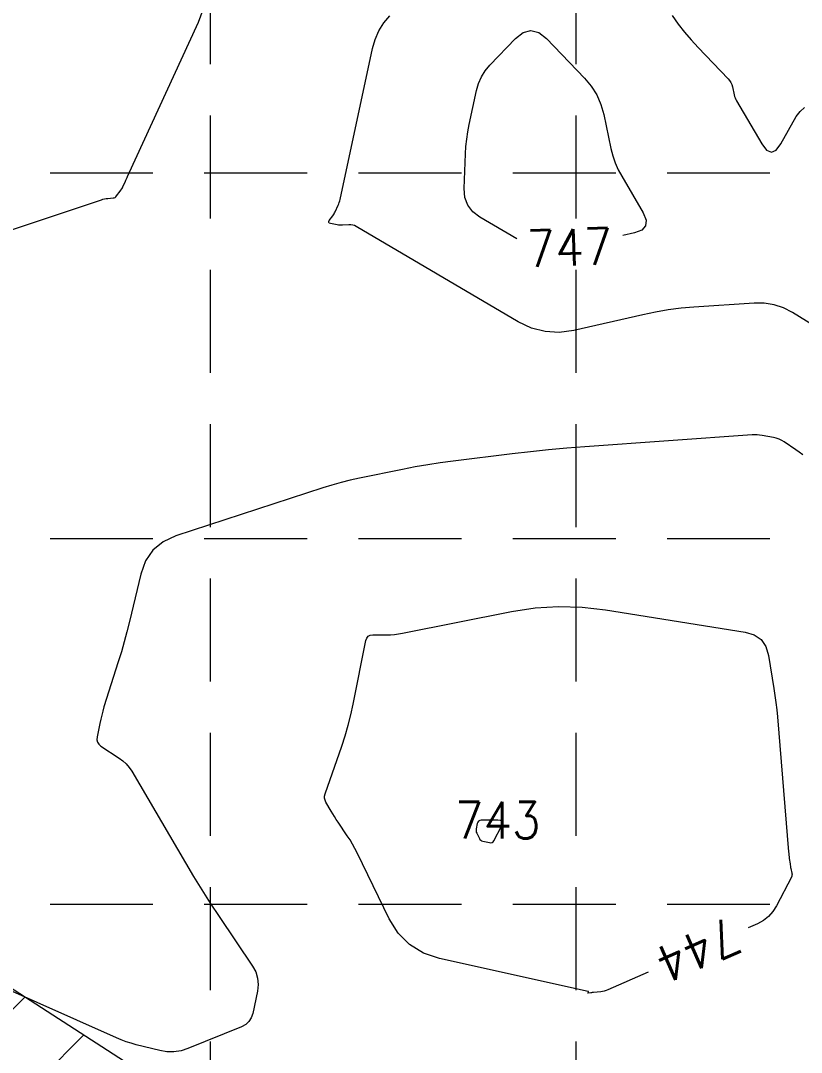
# Model space of a CAD drawing. Header units: feet. Extents: x 46644 to 49208, y 46045 to 47649.
# Drawn here: x 47425.1 to 47510.5, y 46390.7 to 46503.5 of the extents above; entities that cross this region are included whole.
import ezdxf
from ezdxf.enums import TextEntityAlignment as Align

# ---------------------------------------------------------------- set-up
doc = ezdxf.new("R2010")
doc.units = ezdxf.units.FT
doc.header["$MEASUREMENT"] = 0
doc.linetypes.add('DGN Style 3', pattern=[33.544038, 23.960027, -9.584011])
doc.linetypes.add('HIDDEN', pattern=[0.375, 0.25, -0.125])
for name, color, linetype, lineweight in [('EC', 35, 'Continuous', 0), ('Level 15', 1, 'Continuous', 0), ('WATER', 5, 'Continuous', 0)]:
    doc.layers.add(name, color=color, linetype=linetype, lineweight=lineweight)
doc.layers.add('GRID', color=254, linetype='HIDDEN')
doc.styles.add('Style-STANDARD', font='STANDARD.shx')

msp = doc.modelspace()

# ---------------------------------------------------------------- hatches: boundary and pattern name
at = {"layer": 'WATER', "linetype": 'Continuous', "lineweight": 0}
h = msp.add_hatch(dxfattribs=at)
h.set_pattern_fill('ANSI31', color=5, scale=60, style=0)
h.paths.add_polyline_path([(48629.77, 46329.87), (48596.32, 46378.16), (48519.78, 46382.62), (48424.65, 46369.25), (48315.4, 46360.33), (48151.38, 46359.72), (48117.82, 46367.08), (48083.44, 46350.31), (48063.38, 46344.17), (48022.45, 46343.76), (47970.79, 46345.29), (47909.81, 46340.79), (47832.98, 46331.83), (47785.1, 46328.51), (47682.89, 46315.66), (47602.11, 46320.65), (47487.5, 46356.66), (47364.2, 46436.32), (47309.48, 46412.88), (47202.47, 46323.17), (47211.19, 46318.58), (47202.93, 46315.83), (47213.94, 46313.54), (47207.52, 46309.41), (47312.93, 46404.75), (47361.71, 46423.58), (47496.18, 46347.12), (47602.62, 46314.56), (47679.02, 46309.52), (47740.12, 46313.78), (47833.87, 46324.3), (47878.73, 46331.53), (47970.78, 46339.89), (48046.54, 46335.88), (48065.49, 46335.63), (48096.83, 46350.78), (48119.82, 46356.85), (48176.25, 46350.54), (48298.04, 46354.08), (48404.55, 46360.41), (48522.91, 46374.82), (48593.15, 46371.79), (48632.07, 46317.74), (48628.78, 46325.57), (48634.34, 46324.31)])

# ---------------------------------------------------------------- linework, layer by layer
at = {"layer": 'EC', "color": 35, "linetype": 'DGN Style 3', "lineweight": 0}
for p, q in [((47444.55, 46503.32), (47445.05, 46504.69)), ((47436.78, 46486.43), (47444.55, 46503.32)), ((47464.26, 46502.36), (47464.8, 46503.22)), ((47464.8, 46503.22), (47465.47, 46504.02)), ((47496.34, 46504.03), (47497, 46503.11)), ((47463.85, 46501.42), (47464.26, 46502.36)), ((47479.22, 46501.53), (47480.06, 46502.19)), ((47480.06, 46502.19), (47480.9, 46502.41)), ((47480.9, 46502.41), (47481.75, 46502.19)), ((47481.75, 46502.19), (47482.59, 46501.53)), ((47497, 46503.11), (47497.69, 46502.23)), ((47497.69, 46502.23), (47498.42, 46501.37)), ((47463.56, 46500.42), (47463.85, 46501.42)), ((47476.42, 46498.62), (47479.22, 46501.53)), ((47482.59, 46501.53), (47486.77, 46497.19)), ((47498.42, 46501.37), (47499.19, 46500.54)), ((47460.03, 46483.93), (47463.56, 46500.42)), ((47499.19, 46500.54), (47502.48, 46497.12)), ((47475.49, 46497.34), (47475.9, 46498)), ((47475.9, 46498), (47476.42, 46498.62)), ((47474.95, 46495.85), (47475.17, 46496.62)), ((47475.17, 46496.62), (47475.49, 46497.34)), ((47486.77, 46497.19), (47487.51, 46496.31)), ((47502.48, 46497.12), (47502.64, 46496.93)), ((47502.64, 46496.93), (47502.78, 46496.71)), ((47502.78, 46496.71), (47502.88, 46496.48)), ((47502.88, 46496.48), (47502.95, 46496.23)), ((47474.15, 46492.13), (47474.95, 46495.85)), ((47487.51, 46496.31), (47488.11, 46495.35)), ((47488.11, 46495.35), (47488.56, 46494.32)), ((47502.95, 46496.23), (47503.13, 46495.38)), ((47503.13, 46495.38), (47503.18, 46495.2)), ((47488.56, 46494.32), (47488.87, 46493.21)), ((47503.18, 46495.2), (47503.23, 46495.03)), ((47503.23, 46495.03), (47503.31, 46494.86)), ((47503.31, 46494.86), (47503.39, 46494.7)), ((47503.39, 46494.7), (47506.15, 46489.99)), ((47488.87, 46493.21), (47489.66, 46489.48)), ((47509.93, 46492.99), (47510.34, 46493.56)), ((47510.34, 46493.56), (47510.84, 46493.99)), ((47474, 46491.33), (47474.15, 46492.13)), ((47508.25, 46490.01), (47509.93, 46492.99)), ((47473.88, 46490.53), (47474, 46491.33)), ((47473.75, 46488.92), (47473.8, 46489.73)), ((47473.8, 46489.73), (47473.88, 46490.53)), ((47506.15, 46489.99), (47506.68, 46489.31)), ((47507.73, 46489.32), (47508.25, 46490.01)), ((47473.6, 46485.13), (47473.75, 46488.92)), ((47489.66, 46489.48), (47489.86, 46488.69)), ((47489.86, 46488.69), (47490.12, 46487.92)), ((47506.68, 46489.31), (47507.21, 46489.09)), ((47507.21, 46489.09), (47507.73, 46489.32)), ((47490.12, 46487.92), (47490.44, 46487.18)), ((47436.66, 46486.18), (47436.72, 46486.31)), ((47436.72, 46486.31), (47436.78, 46486.43)), ((47490.44, 46487.18), (47490.83, 46486.46)), ((47490.83, 46486.46), (47493.18, 46482.45)), ((47436.14, 46485.07), (47436.21, 46485.2)), ((47436.21, 46485.2), (47436.27, 46485.32)), ((47436.27, 46485.32), (47436.54, 46485.92)), ((47436.54, 46485.92), (47436.6, 46486.05)), ((47436.6, 46486.05), (47436.66, 46486.18)), ((47473.68, 46484.15), (47473.6, 46485.13)), ((47434.09, 46483.95), (47434.26, 46483.99)), ((47434.26, 46483.99), (47434.44, 46484.02)), ((47434.44, 46484.02), (47434.61, 46484.04)), ((47434.61, 46484.04), (47435.19, 46484.09)), ((47435.19, 46484.09), (47435.3, 46484.11)), ((47435.3, 46484.11), (47435.41, 46484.15)), ((47435.41, 46484.15), (47435.5, 46484.22)), ((47435.5, 46484.22), (47435.58, 46484.31)), ((47435.58, 46484.31), (47435.98, 46484.84)), ((47435.98, 46484.84), (47436.06, 46484.95)), ((47436.06, 46484.95), (47436.14, 46485.07)), ((47473.99, 46483.3), (47473.68, 46484.15)), ((47417.5, 46478.41), (47433.92, 46483.9)), ((47433.92, 46483.9), (47434.09, 46483.95)), ((47459.49, 46482.58), (47459.82, 46483.3)), ((47459.82, 46483.3), (47459.89, 46483.45)), ((47459.89, 46483.45), (47459.94, 46483.61)), ((47459.94, 46483.61), (47459.99, 46483.77)), ((47459.99, 46483.77), (47460.03, 46483.93)), ((47474.54, 46482.58), (47473.99, 46483.3)), ((47458.84, 46481.62), (47459.22, 46482.12)), ((47459.22, 46482.12), (47459.3, 46482.23)), ((47459.3, 46482.23), (47459.37, 46482.34)), ((47459.37, 46482.34), (47459.43, 46482.46)), ((47459.43, 46482.46), (47459.49, 46482.58)), ((47475.33, 46481.98), (47474.54, 46482.58)), ((47479.35, 46479.61), (47475.33, 46481.98)), ((47493.18, 46482.45), (47493.5, 46481.67)), ((47458.78, 46481.5), (47458.84, 46481.62)), ((47458.78, 46481.41), (47458.78, 46481.5)), ((47458.84, 46481.34), (47458.78, 46481.41)), ((47458.97, 46481.3), (47458.84, 46481.34)), ((47459.7, 46481.15), (47458.97, 46481.3)), ((47459.85, 46481.12), (47459.7, 46481.15)), ((47460, 46481.11), (47459.85, 46481.12)), ((47460.15, 46481.1), (47460, 46481.11)), ((47460.3, 46481.11), (47460.15, 46481.1)), ((47460.99, 46481.16), (47460.3, 46481.11)), ((47461.2, 46481.16), (47460.99, 46481.16)), ((47461.41, 46481.13), (47461.2, 46481.16)), ((47461.6, 46481.07), (47461.41, 46481.13)), ((47461.79, 46480.97), (47461.6, 46481.07)), ((47479.49, 46470.55), (47461.79, 46480.97)), ((47493.45, 46481.04), (47493.03, 46480.58)), ((47493.5, 46481.67), (47493.45, 46481.04)), ((47492.24, 46480.28), (47490.97, 46480)), ((47493.03, 46480.58), (47492.24, 46480.28)), ((47494.53, 46471.6), (47493.15, 46471.32)), ((47495.92, 46471.84), (47494.53, 46471.6)), ((47497.32, 46472.02), (47495.92, 46471.84)), ((47498.73, 46472.14), (47497.32, 46472.02)), ((47505.31, 46472.6), (47498.73, 46472.14)), ((47506.43, 46472.6), (47505.31, 46472.6)), ((47507.5, 46472.42), (47506.43, 46472.6)), ((47508.53, 46472.08), (47507.5, 46472.42)), ((47509.52, 46471.56), (47508.53, 46472.08)), ((47480.95, 46469.86), (47479.49, 46470.55)), ((47493.15, 46471.32), (47485.59, 46469.6)), ((47514.03, 46468.74), (47509.52, 46471.56)), ((47482.45, 46469.47), (47480.95, 46469.86)), ((47484, 46469.39), (47482.45, 46469.47)), ((47485.59, 46469.6), (47484, 46469.39)), ((47505.1, 46458.17), (47486.81, 46456.87)), ((47505.37, 46458.18), (47505.1, 46458.17)), ((47505.64, 46458.18), (47505.37, 46458.18)), ((47505.91, 46458.16), (47505.64, 46458.18)), ((47506.18, 46458.11), (47505.91, 46458.16)), ((47507.43, 46457.89), (47506.18, 46458.11)), ((47507.74, 46457.81), (47507.43, 46457.89)), ((47508.05, 46457.71), (47507.74, 46457.81)), ((47508.33, 46457.57), (47508.05, 46457.71)), ((47508.61, 46457.41), (47508.33, 46457.57)), ((47509.87, 46456.55), (47508.61, 46457.41)), ((47478.86, 46456.1), (47472.38, 46455.31)), ((47480.84, 46456.33), (47478.86, 46456.1)), ((47482.83, 46456.54), (47480.84, 46456.33)), ((47484.82, 46456.72), (47482.83, 46456.54)), ((47486.81, 46456.87), (47484.82, 46456.72)), ((47510.25, 46456.29), (47509.87, 46456.55)), ((47510.63, 46456.01), (47510.25, 46456.29)), ((47468.24, 46454.68), (47466.86, 46454.41)), ((47469.61, 46454.92), (47468.24, 46454.68)), ((47470.99, 46455.13), (47469.61, 46454.92)), ((47472.38, 46455.31), (47470.99, 46455.13)), ((47466.86, 46454.41), (47462.14, 46453.45)), ((47458.15, 46452.39), (47442.07, 46447.14)), ((47459.13, 46452.7), (47458.15, 46452.39)), ((47460.13, 46452.98), (47459.13, 46452.7)), ((47461.13, 46453.23), (47460.13, 46452.98)), ((47462.14, 46453.45), (47461.13, 46453.23)), ((47442.07, 46447.14), (47440.67, 46446.5)), ((47440.67, 46446.5), (47439.56, 46445.59)), ((47439.56, 46445.59), (47438.74, 46444.41)), ((47438.74, 46444.41), (47438.22, 46442.95)), ((47438.22, 46442.95), (47436.99, 46437.77)), ((47466.86, 46436.5), (47478.79, 46438.87)), ((47478.79, 46438.87), (47481.35, 46439.26)), ((47481.35, 46439.26), (47483.92, 46439.42)), ((47483.92, 46439.42), (47486.49, 46439.35)), ((47486.49, 46439.35), (47489.06, 46439.06)), ((47489.06, 46439.06), (47504.33, 46436.62)), ((47436.99, 46437.77), (47436.71, 46436.66)), ((47436.71, 46436.66), (47436.42, 46435.56)), ((47504.33, 46436.62), (47505.32, 46436.33)), ((47436.42, 46435.56), (47436.1, 46434.46)), ((47461.46, 46428.74), (47462.85, 46435.7)), ((47462.85, 46435.7), (47462.95, 46435.97)), ((47462.95, 46435.97), (47463.1, 46436.16)), ((47463.1, 46436.16), (47463.32, 46436.28)), ((47463.32, 46436.28), (47463.61, 46436.32)), ((47463.61, 46436.32), (47465.08, 46436.32)), ((47465.08, 46436.32), (47465.53, 46436.33)), ((47465.53, 46436.33), (47465.97, 46436.37)), ((47465.97, 46436.37), (47466.42, 46436.42)), ((47466.42, 46436.42), (47466.86, 46436.5)), ((47505.32, 46436.33), (47506.07, 46435.8)), ((47506.07, 46435.8), (47506.6, 46435.05)), ((47436.1, 46434.46), (47435.77, 46433.37)), ((47506.6, 46435.05), (47506.9, 46434.06)), ((47435.77, 46433.37), (47434.2, 46428.43)), ((47506.9, 46434.06), (47507.48, 46430.46)), ((47507.48, 46430.46), (47507.6, 46429.68)), ((47461.21, 46427.58), (47461.46, 46428.74)), ((47507.6, 46429.68), (47507.7, 46428.91)), ((47507.7, 46428.91), (47507.79, 46428.13)), ((47434.07, 46427.98), (47433.95, 46427.54)), ((47434.2, 46428.43), (47434.07, 46427.98)), ((47460.92, 46426.43), (47461.21, 46427.58)), ((47507.79, 46428.13), (47507.86, 46427.35)), ((47433.74, 46426.63), (47433.45, 46425.15)), ((47433.84, 46427.09), (47433.74, 46426.63)), ((47433.95, 46427.54), (47433.84, 46427.09)), ((47507.86, 46427.35), (47509.08, 46412.6)), ((47460.58, 46425.29), (47460.92, 46426.43)), ((47433.45, 46425.15), (47433.43, 46424.85)), ((47433.43, 46424.85), (47433.49, 46424.58)), ((47433.49, 46424.58), (47433.64, 46424.35)), ((47433.64, 46424.35), (47433.87, 46424.15)), ((47460.21, 46424.16), (47460.58, 46425.29)), ((47433.87, 46424.15), (47435.86, 46422.84)), ((47458.39, 46418.92), (47460.21, 46424.16)), ((47435.86, 46422.84), (47436.27, 46422.54)), ((47436.27, 46422.54), (47436.63, 46422.2)), ((47436.63, 46422.2), (47436.96, 46421.82)), ((47436.96, 46421.82), (47437.24, 46421.4)), ((47437.24, 46421.4), (47443.1, 46411.39)), ((47458.33, 46418.46), (47458.34, 46418.69)), ((47458.34, 46418.69), (47458.39, 46418.92)), ((47458.38, 46418.24), (47458.33, 46418.46)), ((47458.48, 46418.03), (47458.38, 46418.24)), ((47459.06, 46417.04), (47458.48, 46418.03)), ((47459.24, 46416.73), (47459.06, 46417.04)), ((47459.42, 46416.44), (47459.24, 46416.73)), ((47459.61, 46416.14), (47459.42, 46416.44)), ((47459.81, 46415.85), (47459.61, 46416.14)), ((47460.82, 46414.34), (47459.81, 46415.85)), ((47475.04, 46415.69), (47474.92, 46415.11)), ((47475.09, 46415.85), (47475.04, 46415.69)), ((47475.18, 46415.96), (47475.09, 46415.85)), ((47475.31, 46416.03), (47475.18, 46415.96)), ((47475.47, 46416.05), (47475.31, 46416.03)), ((47477.27, 46416.05), (47475.47, 46416.05)), ((47476.85, 46413.81), (47477.68, 46415.38)), ((47477.58, 46416.01), (47477.27, 46416.05)), ((47477.75, 46415.89), (47477.58, 46416.01)), ((47477.68, 46415.38), (47477.78, 46415.68)), ((47477.78, 46415.68), (47477.75, 46415.89)), ((47461.12, 46413.89), (47460.82, 46414.34)), ((47474.92, 46415.11), (47474.9, 46414.98)), ((47474.9, 46414.98), (47474.91, 46414.86)), ((47474.91, 46414.86), (47474.93, 46414.74)), ((47474.93, 46414.74), (47474.98, 46414.63)), ((47474.98, 46414.63), (47475.26, 46414.06)), ((47475.26, 46414.06), (47475.32, 46413.95)), ((47461.39, 46413.43), (47461.12, 46413.89)), ((47461.65, 46412.96), (47461.39, 46413.43)), ((47461.9, 46412.48), (47461.65, 46412.96)), ((47475.32, 46413.95), (47475.41, 46413.87)), ((47475.41, 46413.87), (47475.51, 46413.8)), ((47475.51, 46413.8), (47475.64, 46413.76)), ((47475.64, 46413.76), (47476.38, 46413.6)), ((47476.38, 46413.6), (47476.53, 46413.58)), ((47476.53, 46413.58), (47476.66, 46413.61)), ((47476.66, 46413.61), (47476.77, 46413.69)), ((47476.77, 46413.69), (47476.85, 46413.81)), ((47465.4, 46405.28), (47461.9, 46412.48)), ((47509.08, 46412.6), (47509.1, 46412.42)), ((47509.1, 46412.42), (47509.12, 46412.23)), ((47509.12, 46412.23), (47509.14, 46412.05)), ((47509.14, 46412.05), (47509.16, 46411.87)), ((47509.16, 46411.87), (47509.25, 46411.27)), ((47443.1, 46411.39), (47443.99, 46409.9)), ((47509.25, 46411.27), (47509.26, 46411.15)), ((47509.26, 46411.15), (47509.29, 46411.02)), ((47509.29, 46411.02), (47509.31, 46410.89)), ((47509.31, 46410.89), (47509.33, 46410.77)), ((47509.33, 46410.77), (47509.44, 46410.25)), ((47443.99, 46409.9), (47444.9, 46408.43)), ((47509.39, 46409.83), (47507.77, 46406.69)), ((47509.43, 46409.93), (47509.39, 46409.83)), ((47509.45, 46410.03), (47509.43, 46409.93)), ((47509.44, 46410.25), (47509.46, 46410.14)), ((47509.46, 46410.14), (47509.45, 46410.03)), ((47444.9, 46408.43), (47445.83, 46406.97)), ((47445.83, 46406.97), (47446.79, 46405.53)), ((47507.77, 46406.69), (47507.37, 46406.06)), ((47446.79, 46405.53), (47450.46, 46400.09)), ((47466.38, 46403.7), (47465.4, 46405.28)), ((47506.33, 46405.09), (47505.68, 46404.73)), ((47506.9, 46405.53), (47506.33, 46405.09)), ((47507.37, 46406.06), (47506.9, 46405.53)), ((47505.68, 46404.73), (47504.68, 46404.29)), ((47467.63, 46402.44), (47466.38, 46403.7)), ((47469.14, 46401.52), (47467.63, 46402.44)), ((47470.9, 46400.93), (47469.14, 46401.52)), ((47487.17, 46397.3), (47470.9, 46400.93)), ((47450.46, 46400.09), (47450.81, 46399.45)), ((47450.81, 46399.45), (47451.01, 46398.78)), ((47493.71, 46399.44), (47489.31, 46397.5)), ((47435.56, 46392.25), (47420.04, 46399.17)), ((47451.01, 46398.78), (47451.08, 46398.08)), ((47450.99, 46397.35), (47450.47, 46394.92)), ((47451.08, 46398.08), (47450.99, 46397.35)), ((47487.14, 46397.16), (47487.15, 46397.18)), ((47487.14, 46397.14), (47487.14, 46397.16)), ((47487.16, 46397.13), (47487.14, 46397.14)), ((47487.15, 46397.18), (47487.19, 46397.26)), ((47487.18, 46397.13), (47487.16, 46397.13)), ((47487.19, 46397.3), (47487.17, 46397.3)), ((47487.45, 46397.17), (47487.18, 46397.13)), ((47487.2, 46397.29), (47487.19, 46397.3)), ((47487.19, 46397.26), (47487.2, 46397.27)), ((47487.2, 46397.27), (47487.2, 46397.29)), ((47487.53, 46397.18), (47487.45, 46397.17)), ((47487.6, 46397.19), (47487.53, 46397.18)), ((47487.67, 46397.2), (47487.6, 46397.19)), ((47487.74, 46397.2), (47487.67, 46397.2)), ((47488.54, 46397.29), (47487.74, 46397.2)), ((47488.74, 46397.32), (47488.54, 46397.29)), ((47488.93, 46397.37), (47488.74, 46397.32)), ((47489.12, 46397.43), (47488.93, 46397.37)), ((47489.31, 46397.5), (47489.12, 46397.43)), ((47450.47, 46394.92), (47450.31, 46394.44)), ((47450.06, 46394.04), (47449.71, 46393.71)), ((47450.31, 46394.44), (47450.06, 46394.04)), ((47449.26, 46393.47), (47443.39, 46391.07)), ((47449.71, 46393.71), (47449.26, 46393.47)), ((47436.08, 46392.03), (47435.56, 46392.25)), ((47436.62, 46391.83), (47436.08, 46392.03)), ((47437.16, 46391.66), (47436.62, 46391.83)), ((47437.71, 46391.5), (47437.16, 46391.66)), ((47440.3, 46390.85), (47437.71, 46391.5)), ((47441.08, 46390.72), (47440.3, 46390.85)), ((47441.86, 46390.71), (47441.08, 46390.72)), ((47442.63, 46390.83), (47441.86, 46390.71)), ((47443.39, 46391.07), (47442.63, 46390.83))]:
    msp.add_line(p, q, dxfattribs=at)
at = {"layer": 'GRID', "color": 252, "linetype": 'HIDDEN', "lineweight": 0, "ltscale": 45}
for p, q in [((47445.8, 47606.85), (47445.8, 46206.68)), ((47485.8, 47606.85), (47485.8, 46206.68)), ((46685.8, 46486.85), (49165.8, 46486.85)), ((46685.8, 46446.85), (49165.8, 46446.85)), ((46685.8, 46406.85), (49165.8, 46406.85))]:
    msp.add_line(p, q, dxfattribs=at)
at = {"layer": 'Level 15', "color": 7, "linetype": 'Continuous', "lineweight": 0}
for points, knots in [([(48035.83, 46412.86), (48035.78, 46412.91), (48035.72, 46412.96), (48035.67, 46413.01), (48019.02, 46417.19), (48002.37, 46421.38), (47985.72, 46425.57), (47974.9, 46428.29), (47966.46, 46436.75), (47957.21, 46443.08), (47955.41, 46444.31), (47953.58, 46445.45), (47951.94, 46446.89), (47951.69, 46447.11), (47951.46, 46447.35), (47951.23, 46447.58), (47950.73, 46448.1), (47950.21, 46448.59), (47949.76, 46449.15), (47949.22, 46449.84), (47948.72, 46450.55), (47948.21, 46451.26), (47947.37, 46452.41), (47946.61, 46453.61), (47945.74, 46454.74), (47944.67, 46456.12), (47943.24, 46457.18), (47941.87, 46458.26), (47938.46, 46460.96), (47934.94, 46463.5), (47931.54, 46466.21), (47928.18, 46468.9), (47925.01, 46471.82), (47921.63, 46474.5), (47921.03, 46474.98), (47920.38, 46475.38), (47919.71, 46475.77), (47918.75, 46476.32), (47917.77, 46476.83), (47916.72, 46477.18), (47916, 46477.42), (47915.28, 46477.62), (47914.55, 46477.81), (47914.08, 46477.94), (47913.61, 46478.02), (47913.15, 46478.15), (47912.31, 46478.4), (47911.51, 46478.74), (47910.76, 46479.18), (47910.6, 46479.28), (47910.43, 46479.38), (47910.26, 46479.49), (47902.7, 46484.09), (47895.25, 46488.83), (47887.63, 46493.38), (47875.43, 46500.66), (47861.66, 46504.84), (47848.21, 46509.41), (47844.12, 46510.81), (47839.9, 46511.78), (47835.83, 46513.18), (47832.21, 46514.42), (47828.82, 46516.18), (47825.17, 46517.51), (47819.4, 46519.62), (47813.47, 46521.22), (47807.5, 46521.82), (47798.63, 46522.7), (47789.45, 46521.16), (47780.62, 46519.47), (47767.53, 46516.98), (47755.43, 46509.83), (47742.19, 46508.54), (47728.75, 46507.24), (47715.1, 46507.76), (47701.62, 46508.78), (47692.76, 46509.45), (47683.93, 46510.23), (47675.12, 46511.8), (47661.34, 46514.26), (47647.79, 46517.48), (47634.9, 46522.89), (47632.33, 46523.97), (47629.89, 46525.24), (47627.35, 46526.35), (47612.44, 46532.89), (47597.72, 46539.16), (47582.26, 46545.04), (47569.03, 46550.07), (47555.16, 46553.26), (47541.3, 46553.18), (47532.79, 46553.13), (47524.21, 46552.49), (47515.74, 46551.41), (47501.87, 46549.65), (47488.02, 46547.68), (47474.14, 46546.02), (47461.12, 46544.47), (47448.09, 46542.99), (47435.07, 46541.44), (47419.29, 46539.56), (47403.55, 46537.45), (47387.79, 46535.35), (47375.05, 46533.66), (47362.56, 46530.79), (47350.07, 46527.45), (47335.94, 46523.68), (47322.23, 46518.26), (47310.21, 46509.86), (47300.33, 46502.95), (47291.46, 46495.05), (47281.77, 46488.09), (47272.48, 46481.42), (47263.34, 46474.54), (47253.68, 46468.37), (47243.98, 46462.17), (47234.04, 46456.38), (47223.92, 46450.93)], [0, 0, 0, 0, 0.5, 0.5, 0.5, 0.529499, 0.529499, 0.529499, 0.548662, 0.548662, 0.548662, 0.552382, 0.552382, 0.552382, 0.552954, 0.552954, 0.552954, 0.554186, 0.554186, 0.554186, 0.555682, 0.555682, 0.555682, 0.558126, 0.558126, 0.558126, 0.561121, 0.561121, 0.561121, 0.568588, 0.568588, 0.568588, 0.57599, 0.57599, 0.57599, 0.577306, 0.577306, 0.577306, 0.579201, 0.579201, 0.579201, 0.580497, 0.580497, 0.580497, 0.581321, 0.581321, 0.581321, 0.582808, 0.582808, 0.582808, 0.583144, 0.583144, 0.583144, 0.598353, 0.598353, 0.598353, 0.622727, 0.622727, 0.622727, 0.630138, 0.630138, 0.630138, 0.636731, 0.636731, 0.636731, 0.647148, 0.647148, 0.647148, 0.662601, 0.662601, 0.662601, 0.685479, 0.685479, 0.685479, 0.708716, 0.708716, 0.708716, 0.723993, 0.723993, 0.723993, 0.747889, 0.747889, 0.747889, 0.752642, 0.752642, 0.752642, 0.780601, 0.780601, 0.780601, 0.804518, 0.804518, 0.804518, 0.819191, 0.819191, 0.819191, 0.843215, 0.843215, 0.843215, 0.865743, 0.865743, 0.865743, 0.893048, 0.893048, 0.893048, 0.915122, 0.915122, 0.915122, 0.940074, 0.940074, 0.940074, 0.96059, 0.96059, 0.96059, 0.980242, 0.980242, 0.980242, 1, 1, 1, 1]), ([(47223.92, 46443.13), (47224.49, 46443.43), (47225.06, 46443.73), (47225.63, 46444.03), (47236.45, 46449.79), (47247.05, 46455.93), (47257.42, 46462.51), (47267.24, 46468.75), (47276.52, 46475.74), (47285.94, 46482.52), (47295.46, 46489.37), (47304.09, 46497.24), (47313.81, 46504.03), (47325.23, 46512), (47338.25, 46517.11), (47351.64, 46520.7), (47363.9, 46523.99), (47376.15, 46526.83), (47388.65, 46528.52), (47404.35, 46530.65), (47420.03, 46532.79), (47435.76, 46534.63), (47448.74, 46536.14), (47461.73, 46537.54), (47474.71, 46539.07), (47488.57, 46540.7), (47502.39, 46542.7), (47516.25, 46544.46), (47524.46, 46545.5), (47532.77, 46546.19), (47541.01, 46546.32), (47554.17, 46546.52), (47567.51, 46543.61), (47579.9, 46538.67), (47595.04, 46532.63), (47609.79, 46526.5), (47624.62, 46520.14), (47634.83, 46515.77), (47645.02, 46511.39), (47655.22, 46506.98), (47655.45, 46506.88), (47655.68, 46506.78), (47655.91, 46506.67), (47656.57, 46506.35), (47657.12, 46505.84), (47657.76, 46505.48), (47658.33, 46505.16), (47658.91, 46504.87), (47659.52, 46504.63), (47660.59, 46504.22), (47661.66, 46503.89), (47662.78, 46503.68), (47667.81, 46502.77), (47672.85, 46501.97), (47677.93, 46501.4), (47681.56, 46500.99), (47685.19, 46500.62), (47688.83, 46500.25), (47689.38, 46500.2), (47689.94, 46500.15), (47690.5, 46500.12), (47691.22, 46500.09), (47691.94, 46500.21), (47692.66, 46500.33), (47694.04, 46500.57), (47695.37, 46500.98), (47696.74, 46501.18), (47698.05, 46501.38), (47699.38, 46501.5), (47700.69, 46501.68), (47700.95, 46501.72), (47701.21, 46501.78), (47701.47, 46501.82), (47715.28, 46503.86), (47729.59, 46499.96), (47743.41, 46501.79), (47756.61, 46503.54), (47768.82, 46510.22), (47781.94, 46512.74), (47790.06, 46514.29), (47798.47, 46515.69), (47806.61, 46514.95), (47811.95, 46514.47), (47817.26, 46513.07), (47822.41, 46511.18), (47826.12, 46509.82), (47829.55, 46508.02), (47833.23, 46506.75), (47837.66, 46505.23), (47842.21, 46504.05), (47846.66, 46502.55), (47859.41, 46498.24), (47872.18, 46494.04), (47884.09, 46487.53), (47895.97, 46481.03), (47906.62, 46472.97), (47917.43, 46465), (47929.48, 46456.13), (47940.93, 46446.6), (47952.98, 46437.69), (47962.4, 46430.73), (47971.48, 46422.25), (47982.78, 46419.31), (47999.48, 46414.97), (48016.19, 46410.63), (48032.9, 46406.28), (48032.96, 46406.29), (48033.01, 46406.3), (48033.07, 46406.3)], [0, 0, 0, 0, 0.00111, 0.00111, 0.00111, 0.022217, 0.022217, 0.022217, 0.042218, 0.042218, 0.042218, 0.062425, 0.062425, 0.062425, 0.086159, 0.086159, 0.086159, 0.107868, 0.107868, 0.107868, 0.135141, 0.135141, 0.135141, 0.157642, 0.157642, 0.157642, 0.181686, 0.181686, 0.181686, 0.195942, 0.195942, 0.195942, 0.218695, 0.218695, 0.218695, 0.246478, 0.246478, 0.246478, 0.265599, 0.265599, 0.265599, 0.266033, 0.266033, 0.266033, 0.2673, 0.2673, 0.2673, 0.26842, 0.26842, 0.26842, 0.270367, 0.270367, 0.270367, 0.27916, 0.27916, 0.27916, 0.285451, 0.285451, 0.285451, 0.286415, 0.286415, 0.286415, 0.287663, 0.287663, 0.287663, 0.290054, 0.290054, 0.290054, 0.29234, 0.29234, 0.29234, 0.292797, 0.292797, 0.292797, 0.316871, 0.316871, 0.316871, 0.339864, 0.339864, 0.339864, 0.354079, 0.354079, 0.354079, 0.363402, 0.363402, 0.363402, 0.370116, 0.370116, 0.370116, 0.378192, 0.378192, 0.378192, 0.401344, 0.401344, 0.401344, 0.424441, 0.424441, 0.424441, 0.450178, 0.450178, 0.450178, 0.470272, 0.470272, 0.470272, 0.5, 0.5, 0.5, 1, 1, 1, 1])]:
    msp.add_open_spline(points, degree=3, knots=knots, dxfattribs=at)
at = {"layer": 'WATER', "color": 5, "linetype": 'Continuous', "lineweight": 0}
msp.add_lwpolyline([(47785.1, 46328.51), (47682.89, 46315.66), (47602.11, 46320.65), (47487.5, 46356.66), (47364.2, 46436.32), (47309.48, 46412.88), (47202.47, 46323.17), (47211.19, 46318.58), (47202.93, 46315.83), (47213.94, 46313.54), (47207.52, 46309.41), (47312.93, 46404.75), (47361.71, 46423.58), (47496.18, 46347.12), (47602.62, 46314.56), (47679.02, 46309.52), (47740.12, 46313.78), (47833.87, 46324.3)], dxfattribs=at)

# ---------------------------------------------------------------- texts
at = {"layer": 'EC', "color": 35, "linetype": 'DGN Style 3', "lineweight": 0, "style": 'Style-STANDARD'}
for s, rotation, p in [('747', 1.8845, (47485.12, 46478.67)), ('744', 203.827, (47499.19, 46401.87))]:
    msp.add_text(s, height=4, rotation=rotation, dxfattribs=at).set_placement(p, align=Align.MIDDLE_CENTER)
msp.add_text('743', height=4, dxfattribs=at).set_placement((47477.27, 46416.05), align=Align.MIDDLE_CENTER)

doc.saveas('drawing.dxf')
